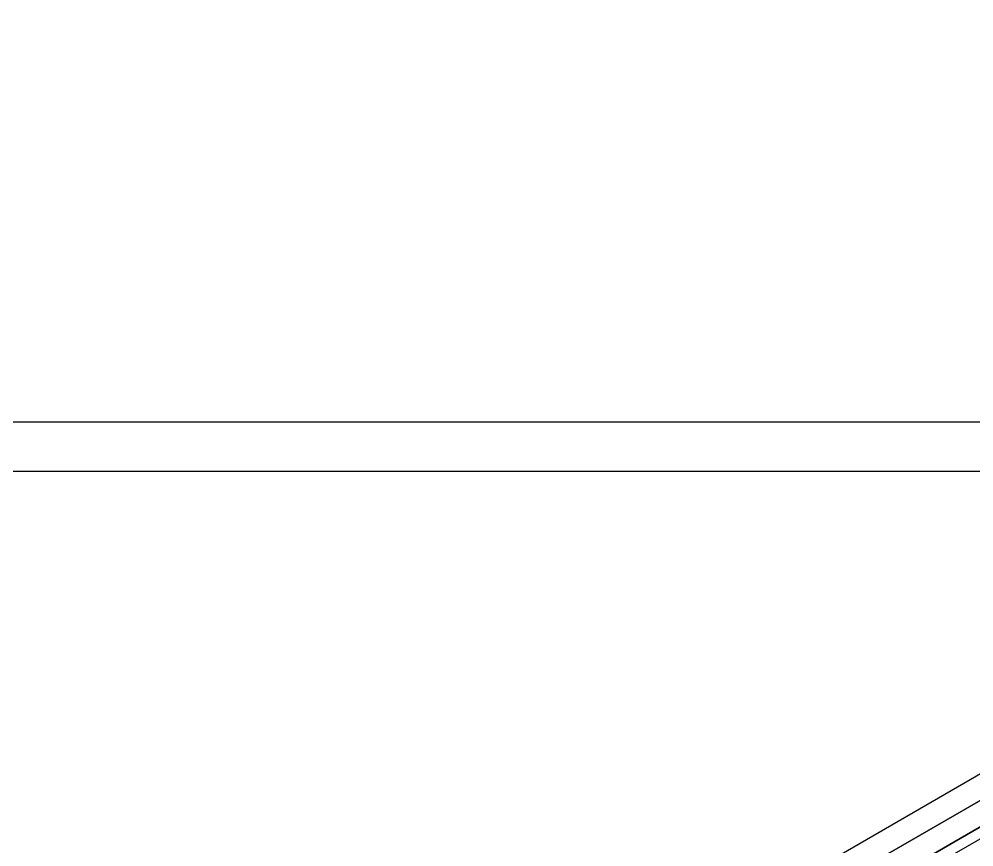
# Model space of a CAD drawing. Header units: millimetres. Extents: x 1993 to 4093, y 1262 to 2017.
# Drawn here: x 3809.92 to 3834.83, y 1533.33 to 1554.93 of the extents above; entities that cross this region are included whole.
import ezdxf

# ---------------------------------------------------------------- set-up
doc = ezdxf.new("R2010")
doc.units = ezdxf.units.MM
for name, color, linetype, lineweight in [('FLR CARPET 2', 254, 'Continuous', 15), ('LOW HEIGHT STORAGE WITH PLANTER BOX', 251, 'Continuous', 25), ('PASSAGE', 251, 'Continuous', 25)]:
    doc.layers.add(name, color=color, linetype=linetype, lineweight=lineweight)
doc.layers.add('PLANNER', color=3, linetype='Continuous')

# ---------------------------------------------------------------- blocks, each defined once
blk = doc.blocks.new('LHS 4FT')
at = {"layer": 'LOW HEIGHT STORAGE WITH PLANTER BOX', "ltscale": 0.7}
for p, q in [((8.4, -24), (8.4, 24)), ((9, 24), (9, -24)), ((7.8, -23.4), (7.801, 23.4)), ((8.4, 23.4), (8.4, -23.4))]:
    blk.add_line(p, q, dxfattribs=at)
at = {"layer": 'LOW HEIGHT STORAGE WITH PLANTER BOX', "ltscale": 0.1}
for p, q in [((7.801, 23.4), (7.8, -23.4)), ((7.534, 23.133), (7.534, -23.133))]:
    blk.add_line(p, q, dxfattribs=at)
blk = doc.blocks.new('WORKSTATION AREA 02')
at = {"ltscale": 25}
blk.add_lwpolyline([(96613.359, 8352.751), (98143.347, 8352.751), (98143.347, 8599.073), (96613.359, 8599.073)], close=True, dxfattribs=at)

msp = doc.modelspace()

# ---------------------------------------------------------------- linework, layer by layer
at = {"layer": 'FLR CARPET 2', "ltscale": 25}
msp.add_lwpolyline([(3708.197, 1298.088), (3792.197, 1298.088), (3803.697, 1298.088), (3899.697, 1298.088), (3911.197, 1298.088), (3997.197, 1298.088), (4008.697, 1298.088), (4056.697, 1298.088), (4056.697, 1346.088), (4056.697, 1357.088), (4056.697, 1397.088), (4056.697, 1408.088), (4056.685, 1408.088), (4056.685, 1477.147), (4037.911, 1491.975), (4017.927, 1505.147), (3996.889, 1516.559), (3974.951, 1526.127), (3952.274, 1533.781), (3929.024, 1539.466), (3905.374, 1543.138), (3550.562, 1543.138)], dxfattribs=at)
at = {"layer": 'PASSAGE'}
msp.add_lwpolyline([(3550.562, 1543.138), (3905.374, 1543.138), (3929.024, 1539.466), (3952.274, 1533.781), (3974.951, 1526.127), (3996.889, 1516.559), (4017.927, 1505.147), (4037.911, 1491.975), (4056.693, 1477.141), (4056.693, 1591.123), (3273.776, 1591.097)], dxfattribs=at)

# ---------------------------------------------------------------- block references
at = {"layer": 'LOW HEIGHT STORAGE WITH PLANTER BOX', "rotation": 120}
msp.add_blockref('LHS 4FT', (3836.245, 1525.567), dxfattribs=at)
at = {"layer": 'PLANNER'}
msp.add_blockref('WORKSTATION AREA 02', (-94086.662, -7054.663), dxfattribs=at)

doc.saveas('drawing.dxf')
